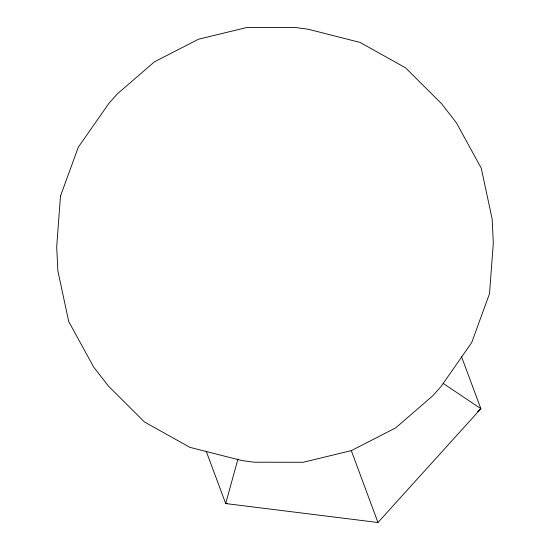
<?xml version="1.0" encoding="UTF-8"?>
<svg xmlns="http://www.w3.org/2000/svg" width="550" height="550" viewBox="0 0 550 550"><rect width="100%" height="100%" fill="white"/><g stroke="black" fill="none" stroke-linecap="round" stroke-linejoin="round"><path stroke-width="0.82" d="M237.985 458.982L225.692 503.559L377.981 522.5L480.879 408.705L461.422 356.414M477.565 411.434L480.879 408.705L443.224 383.433M227.404 503.518L225.692 503.559L206.229 451.261M351.23 450.422L377.981 522.5M60.486 196.109L56.691 246.799L57.86 270.847L68.729 321.564L93.658 367.049L108.405 386.052L144.423 421.946L189.915 447.349L241.794 460.543L254.1 462.22L303.167 462.282L351.443 450.581L395.636 427.914L432.733 395.821L441.038 386.485L471.687 342.623L489.514 293.673L493.309 242.983L492.14 218.934L481.271 168.224L456.342 122.739L441.595 103.737L405.577 67.843L360.085 42.432L308.206 29.239L295.9 27.562L246.833 27.5L198.557 39.201L154.364 61.868L117.267 93.961L108.962 103.297L78.313 147.166L60.486 196.109"/></g></svg>
